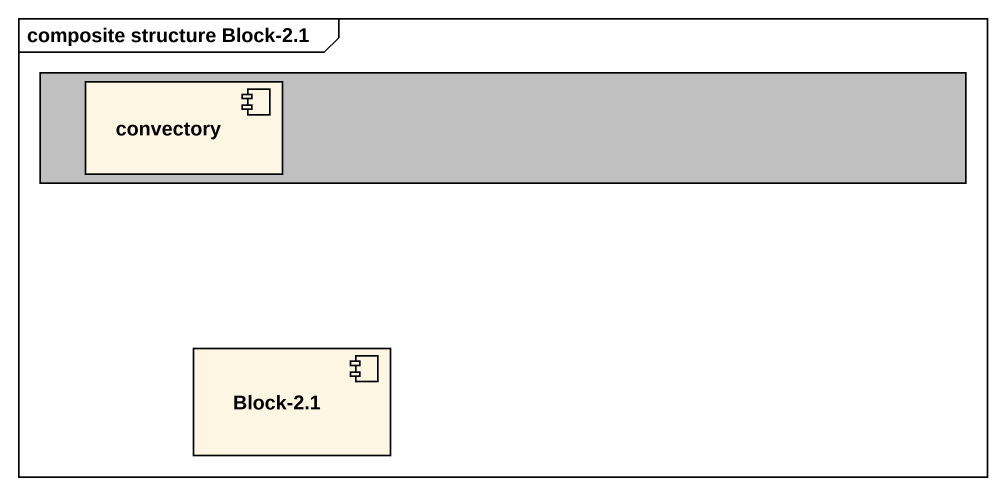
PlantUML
@startuml
mainframe composite structure Block-2.1
rectangle " " as rectangle1 #C0C0C0 {
  component convectory
}
component "Block-2.1" as Block_2_1
@enduml
